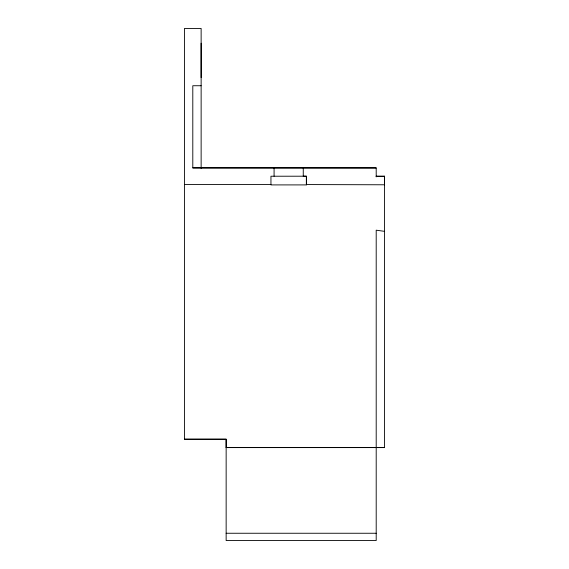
<?xml version="1.0" encoding="UTF-8"?>
<svg xmlns="http://www.w3.org/2000/svg" width="569" height="569" viewBox="0 0 569 569"><rect width="100%" height="100%" fill="white"/><g stroke="black" fill="none" stroke-linecap="round" stroke-linejoin="round"><path stroke-width="0.85" d="M184.463 184.569L270.951 184.569M201.134 43.201L201.134 77.604M376.201 176.205L384.537 176.205L384.537 184.783L306.385 184.569M306.385 184.811L306.385 176.205L270.951 176.226L270.951 184.904L306.385 184.904L306.385 176.219L303.256 176.212L303.256 167.876M201.134 85.734L192.799 85.734L192.799 167.912L376.201 167.997M192.799 167.883L376.201 167.869L376.201 176.874M376.201 176.326L384.537 176.326M184.463 439.133L226.149 439.133L226.149 540.55L376.201 540.536L376.201 230.182L384.537 231.348M226.149 447.483L384.537 447.469M226.149 533.253L376.201 533.26M384.537 176.205L384.537 447.604L226.149 447.597L226.149 439.289L184.463 439.304L184.463 28.45L201.134 28.45L201.134 168.296M274.08 167.876L274.08 176.219"/></g></svg>
